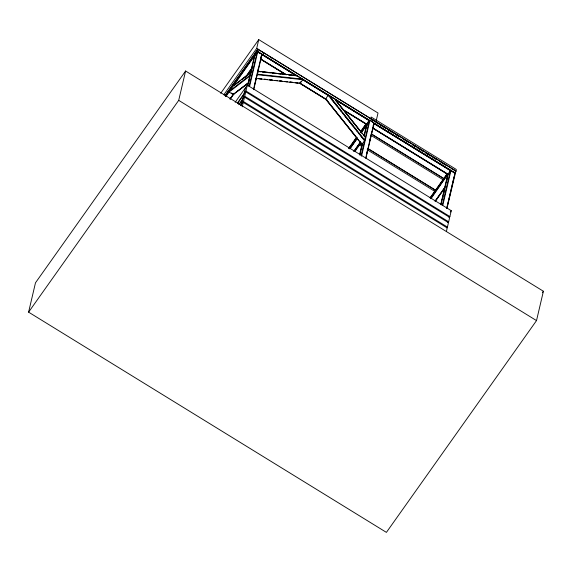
<?xml version="1.0" encoding="UTF-8"?>
<svg xmlns="http://www.w3.org/2000/svg" width="572" height="572" viewBox="0 0 572 572"><rect width="100%" height="100%" fill="white"/><g stroke="black" fill="none" stroke-linecap="round" stroke-linejoin="round"><path stroke-width="0.86" d="M454.926 173.409L452.845 171.993M288.903 74.803L296.532 75.497L302.738 79.687L257.236 74.703L258.158 71.235L287.137 74.61M364.714 140.419L365.394 137.409M241.734 79.587L250.822 72.587L250.407 72.615L250.043 75.904L229.093 92.042L229.057 91.37L232.997 86.029M255.055 53.239C252.853 58.852 258.351 50.894 257.908 49.192M447.018 208.28L455.898 171.057L257.908 49.213M258.179 71.314L296.696 75.576M365.522 137.387L334.977 99.142L329.243 95.61C327.642 94.888 323.781 100.465 327.677 100.729M455.155 173.573L455.026 173.03L450.429 170.585L430.952 198.777M28.6 312.148L35.485 282.797L185.593 71.014L543.4 291.248L536.515 320.599L386.407 532.382L28.6 312.148L178.707 100.357L185.593 71.014M241.22 105.799L245.445 87.802M242.235 106.821L243.272 102.424L447.218 227.956L446.36 231.624M241.942 102.724L243.479 101.537L244.509 97.14L448.462 222.672L447.426 227.077L446.403 227.863M243.186 97.44L244.716 96.26L245.745 91.856L449.699 217.389L448.662 221.793L447.647 222.579M244.408 92.206L245.946 91.027L247.318 85.156L451.272 210.689L449.892 216.559L448.87 217.346M254.926 53.382L254.755 55.841L254.583 55.355L257.436 51.544L262.005 54.411L253.804 89.346M247.497 85.671L254.619 55.305L225.561 96.189M250.314 74.174L250.65 72.766M247.733 85.821L254.855 55.455L255.877 54.011M248.391 83.398L249.614 78.192M250.629 73.852L252.459 66.045M256.692 48.42L258.751 39.618L378.021 113.027L375.961 121.836L256.692 48.42L223.788 94.838M249.035 86.408L257.278 51.544M257.243 51.516L257.757 49.428L224.996 95.646M249.614 86.315L257.757 51.609M254.333 85.55L254.94 82.947M255.348 81.21L256.163 77.742M257.185 73.402L258.401 68.197M260.639 58.651L261.254 56.049M253.468 89.675L261.812 54.104M359.609 154.683L362.055 144.23M364.085 135.593C365.465 131.875 366.931 113.134 374.052 123.652L365.916 158.358M359.845 154.826L362.29 144.416M364.221 136.129L366.974 124.46L369.012 121.579M359.895 155.005L360.703 151.537M361.111 149.8L361.726 147.197M366.202 128.114L367.017 124.639M361.147 155.42L364.6 140.669M364.879 139.718L369.283 120.713M361.525 156.192L369.869 120.613M366.445 154.562L367.667 149.356M369.297 142.414L370.513 137.208M370.921 135.471L371.736 132.003M373.158 125.926L373.566 124.188M365.78 157.815L373.924 123.109M440.712 204.604L447.833 174.231M440.948 204.747L448.076 174.381L372.958 128.142M442.213 199.721L443.028 196.253M443.436 194.516L444.658 189.311M446.289 182.368L447.504 177.163M442.249 205.341L450.386 170.635M442.828 205.241L450.972 170.535M446.982 207.264L448.405 201.187M448.813 199.456L454.061 176.712M446.682 208.608L455.026 173.03M455.934 170.906L456.277 169.441L371.121 117.024L370.778 118.49L455.934 170.906L454.933 172.315M257.507 74.181L302.431 79.108M364.85 140.254L329.243 95.61M257.429 51.244L455.426 173.08M455.255 173.345L455.898 171.057M255.026 53.182L257.886 49.171M366.731 124.317L366.866 124.853L361.189 132.854M257.207 51.652L260.31 53.482M326.24 99.85L361.869 144.53L364.65 140.555L360.768 135.786M220.713 93.286L258.751 39.618M225.232 95.796L243.801 69.605M244.83 68.147L253.596 55.784M225.368 95.81L230.037 89.146M230.523 88.531L234.162 83.326M235.192 81.867L239.832 75.318M240.833 73.981L243.958 69.498M246.511 65.98L249.628 61.497M251.666 58.709L255.305 53.496L254.933 53.41M253.639 57.05L254.676 55.591M225.876 96.582L229.486 91.491M233.612 85.671L254.683 55.627M229.958 98.963L234.055 93.257M245.402 77.256L252.13 67.682M230.094 98.977L232.153 96.067M248.141 73.516L250.715 69.877M230.33 99.128L234.456 93.307M247.862 74.389L251.473 69.298M235.156 102.316L247.318 85.156M237.38 103.11L244.065 93.672M237.702 103.21L243.872 94.502M238.724 104.712L242.835 98.906M239.546 104.14L242.635 99.785M240.569 105.641L241.598 104.19M299.821 83.133L300.843 81.689M302.71 79.737L300.121 83.383L299.428 83.34M348.455 148.648L356.706 137.008M360.832 131.188L365.987 123.917M349.206 148.069L355.555 139.239M362.097 129.88L365.708 124.789M349.342 148.084L351.401 145.174M352.953 142.993L355.527 139.353M363.778 127.713L365.322 125.533M349.535 148.463L357.264 137.552M360.875 132.461L366.545 124.453L366.866 124.853M349.878 148.741L357.092 138.56M361.218 132.74L366.809 124.667M349.849 148.863L357.071 138.674M353.932 151.237L360.632 141.777M353.904 151.358L360.61 141.899M354.304 151.401L360.489 142.671M354.883 151.573L361.046 142.864M430.072 197.84L447.089 173.838M430.823 197.261L435.464 190.712M437.015 188.531L441.141 182.711M442.17 181.26L446.296 175.44M430.473 197.891L431.502 196.432M433.018 194.366L436.658 189.16M438.181 187.094L442.328 181.152M443.851 179.093L446.453 175.332M430.637 198.384L447.654 174.374L447.912 174.732M449.606 172.222L450.629 170.778L373.988 123.609M435.006 201.28L445.345 186.608M435.685 200.443L443.936 188.803M435.406 201.323L444.687 188.224M450.328 212.019L451.272 210.689M542.37 292.707L543.4 291.248M258.001 71.521L260.66 71.822M296.303 75.79L293.686 75.504M232.668 86.279L250.407 72.615M234.041 85.514L240.412 80.645M241.606 79.823L247.962 74.932M229.057 91.37L249.749 75.44M235.657 92.571L243.937 86.193M245.831 84.635L247.383 83.541M229.093 92.042L233.147 94.537L248.513 82.704M247.619 83.684L233.212 94.566M244.215 93.036L245.745 91.856M242.978 98.32L244.509 97.14M241.734 103.603L243.272 102.424M262.405 72.015L265.908 72.401M267.56 72.608L270.284 72.887M272.787 73.187L275.54 73.466M278.013 73.767L280.788 74.045M283.24 74.346L286.043 74.625M288.467 74.925L291.298 75.211M259.145 78.629L261.797 78.922M264.45 79.215L267.103 79.508M269.755 79.801L272.408 80.094M275.06 80.387L276.834 80.588M280.366 80.981L282.139 81.174M284.792 81.467L287.444 81.76M290.097 82.053L292.75 82.347M295.402 82.64L298.055 82.933M259.073 78.65L261.711 78.943M264.357 79.236L266.995 79.529M269.641 79.823L272.279 80.109M274.925 80.402L277.563 80.695M279.322 80.888L281.967 81.181M284.606 81.474L287.251 81.767M289.89 82.061L292.535 82.354M295.173 82.647L297.819 82.94M255.555 78.4L300.164 83.34L326.683 99.664M263.034 52.624L264.55 53.561M270.62 57.293L272.136 58.23M376.061 122.194L379.093 124.067M380.609 124.996L385.921 128.264M388.195 129.665L393.507 132.933M395.781 134.334L398.813 136.207M402.609 138.538L406.399 140.876M412.469 144.609L416.266 146.947M417.782 147.876L423.087 151.144M425.368 152.545L430.673 155.813M432.954 157.214L435.986 159.08M439.775 161.418L443.572 163.749M451.916 168.89L453.432 169.82M258.515 49.893L260.031 50.829M263.063 52.696L264.586 53.632M370.027 118.533L373.816 120.864M376.033 122.315L378.371 123.666M380.58 125.118L385.957 128.335M388.166 129.787L393.536 133.004M395.752 134.456L398.848 136.272M404.854 140.054L408.708 142.342M412.441 144.723L415.537 146.546M417.753 147.998L423.123 151.215M425.339 152.667L430.709 155.884M432.925 157.336L436.021 159.152M442.027 162.934L445.881 165.222M257.286 51.423L258.801 52.359M262.598 54.69L296.732 75.704M302.803 79.436L329.35 95.781M335.421 99.514L369.555 120.528M374.109 123.33L450.722 170.485M261.747 54.39L295.888 75.404M299.413 77.556L328.507 95.481M331.245 97.147L332.675 98.026M335.328 99.678L369.469 120.692M374.017 123.495L450.636 170.649M257.171 51.709L259.445 53.103M296.618 75.983L261.711 54.383M301.165 78.786L328.478 95.595M335.306 99.8L369.441 120.806M260.653 58.973L286.508 74.796M300.1 83.247L326.648 99.592M342.642 109.352L366.917 124.296M372.987 128.028L448.083 174.253M260.689 59.045L285.721 74.453M342.614 109.466L366.888 124.41M260.503 59.181L284.777 74.124M299.192 82.997L327.255 100.272M345.467 111.476L366.702 124.553M372.772 128.285L447.998 174.653M371.986 134.284L444.222 178.743M371.636 134.227L443.865 178.686M370.885 135.285L443.114 179.744M360.689 144.065L362.212 144.995M369.054 149.213L435.206 189.925M359.573 143.536L362.619 145.41M367.939 148.684L435.607 190.333M358.823 144.594L361.869 146.468M367.188 149.742L434.856 191.391M245.946 91.027L449.892 216.559M244.716 96.26L448.662 221.793M231.338 92.993L232.69 93.822M243.479 101.537L447.426 227.077M178.707 100.357L536.515 320.599M335.263 99.771L339.16 104.655M340.276 106.049L359.781 130.48M360.896 131.875L362.012 133.269M363.127 134.663L364.8 136.758M335.385 100.05L343.765 110.632M344.823 111.869L345.938 113.263M347.047 114.65L361.483 132.733M331.603 99.271L337.101 106.163M338.202 107.536L339.303 108.916M340.404 110.296L341.505 111.676M342.607 113.049L343.708 114.429M344.809 115.809L353.06 126.14M354.161 127.52L355.262 128.9M356.363 130.273L357.464 131.653M358.565 133.033L359.666 134.413M328.514 95.617L364.578 140.776M326.39 99.635L332.511 107.3M332.904 107.693L355.462 135.943M359.781 141.448L362.012 144.237M325.961 99.221L362.026 144.38"/></g></svg>
